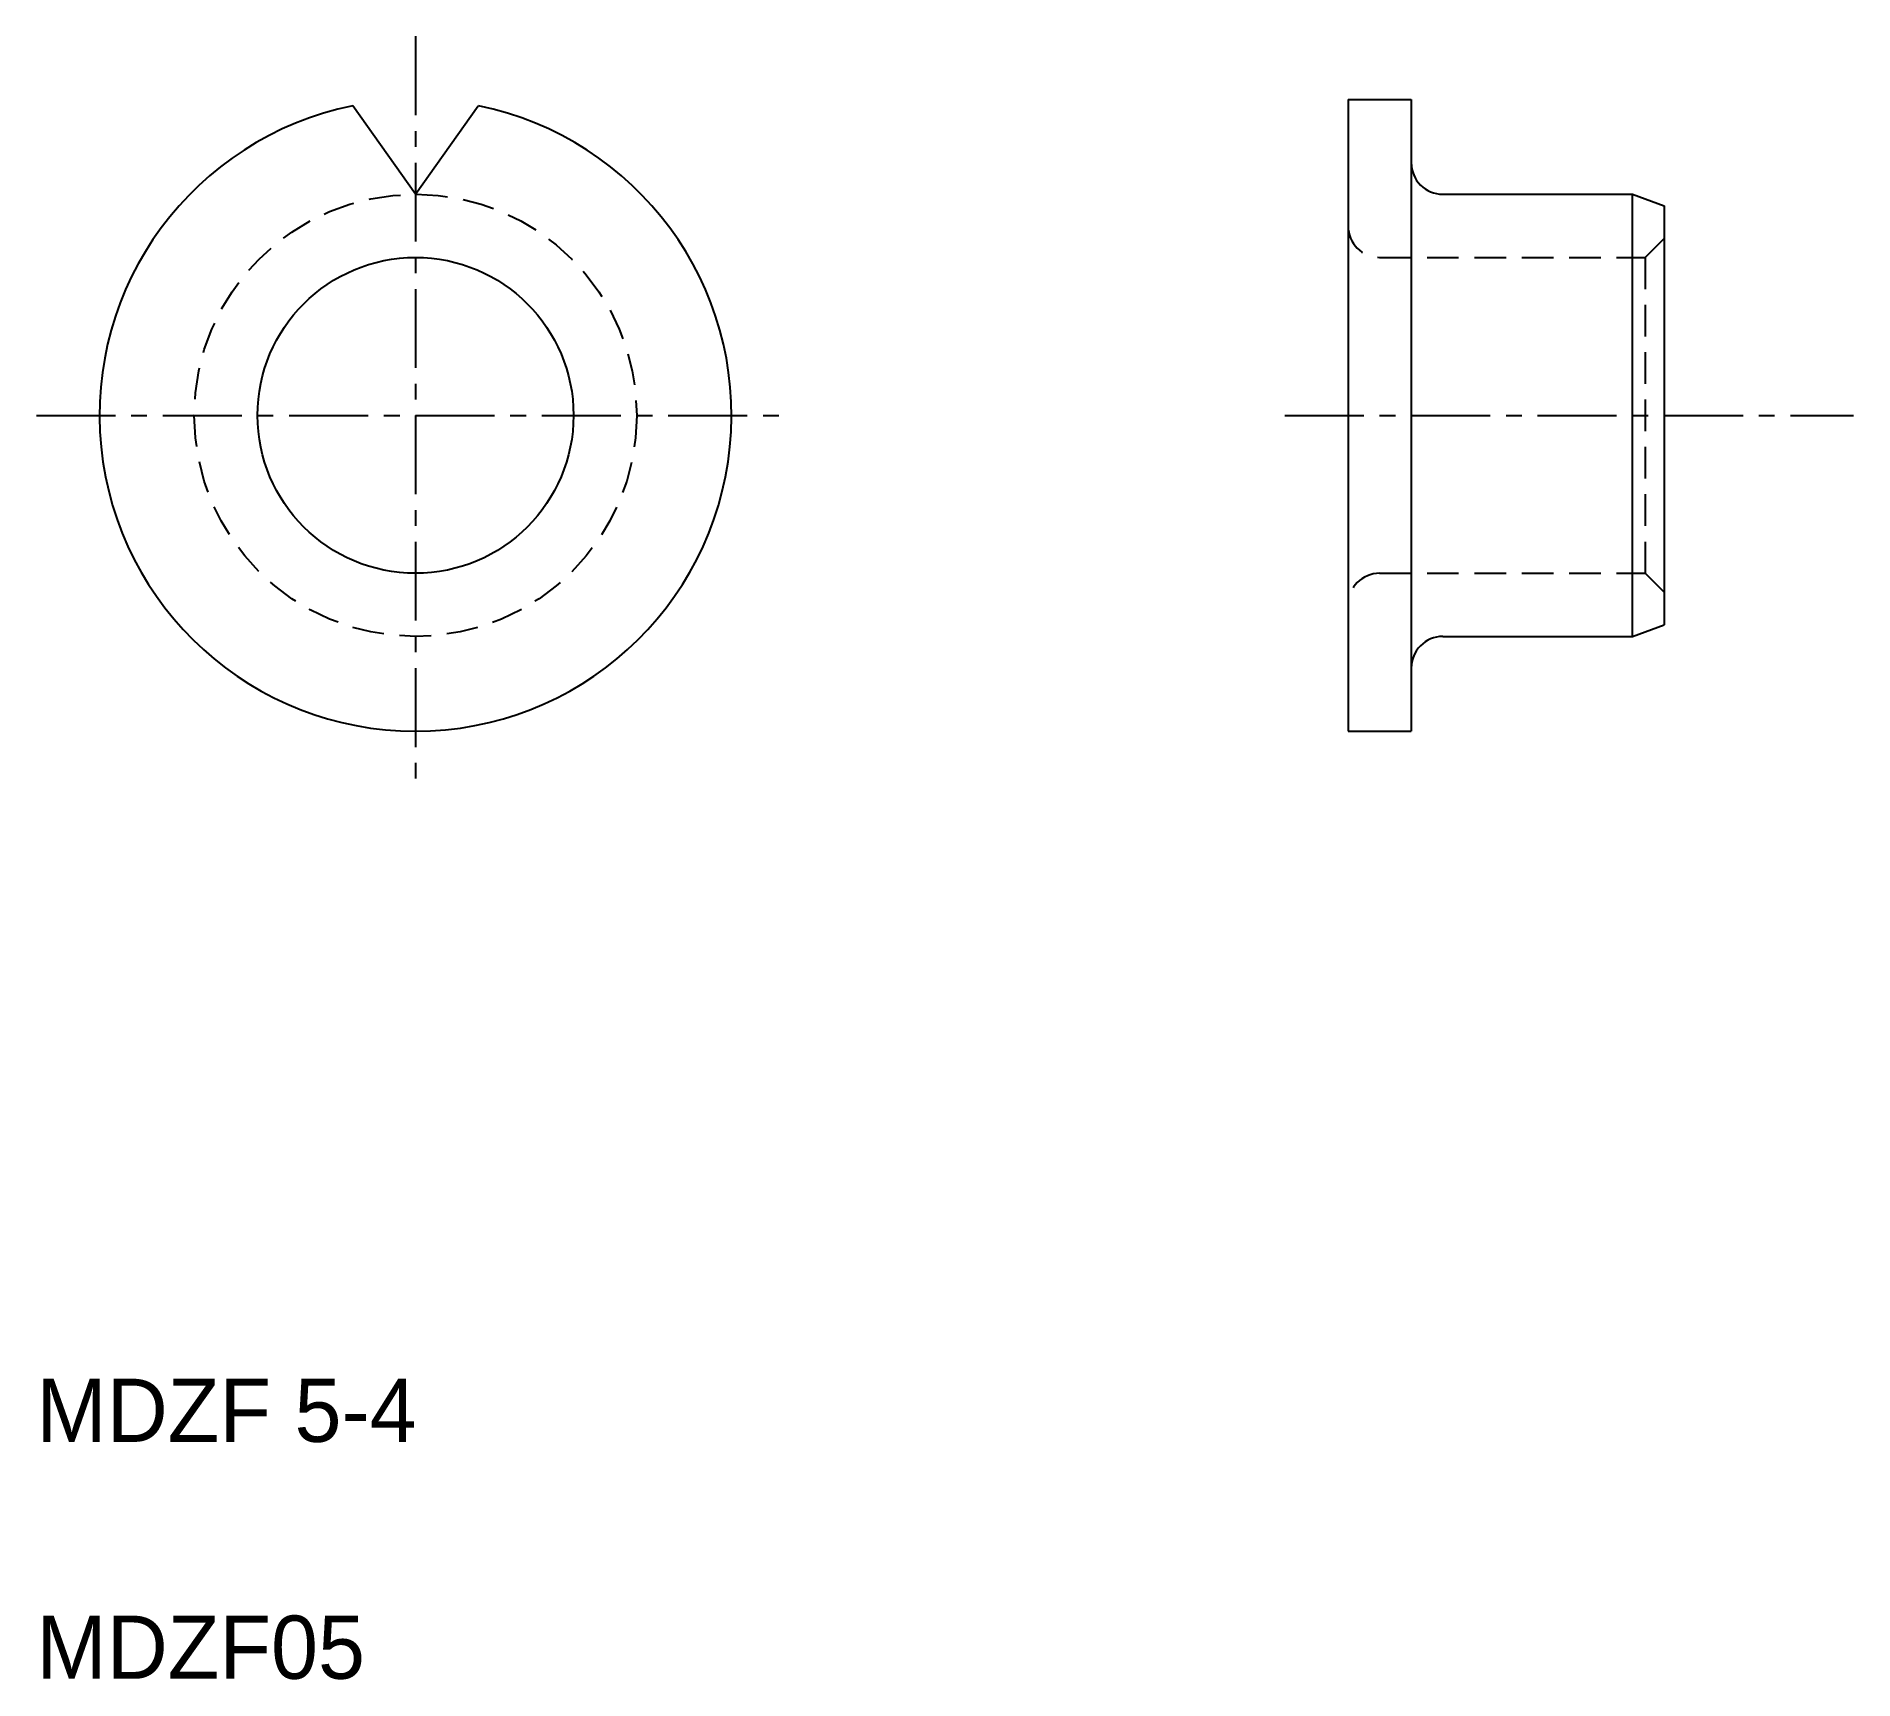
# Model space of a CAD drawing. Extents: x 10 to 38.8, y 10 to 36.
import ezdxf

# ---------------------------------------------------------------- set-up
doc = ezdxf.new("R2010")
doc.units = 0
doc.linetypes.add('CENTER', pattern=[2, 1.25, -0.25, 0.25, -0.25])
doc.linetypes.add('DASHED', pattern=[0.75, 0.5, -0.25])
doc.layers.get('0').update_dxf_attribs({"linetype": 'CONTINUOUS'})
doc.layers.add('CENTER', color=1, linetype='CENTER')

msp = doc.modelspace()

# ---------------------------------------------------------------- linework, layer by layer
at = {"color": 7, "linetype": 'CONTINUOUS'}
for p, q in [((16, 33.5), (15.006, 34.9)), ((16, 33.5), (16.994, 34.9)), ((30.757, 35), (30.757, 25)), ((30.757, 35), (31.757, 35)), ((31.757, 35), (31.757, 25)), ((32.257, 33.5), (35.257, 33.5)), ((35.257, 26.5), (35.257, 33.5)), ((35.257, 33.5), (35.757, 33.318)), ((35.757, 33.318), (35.757, 26.682)), ((30.757, 32.5), (30.757, 32.5)), ((30.757, 30), (30.758, 30)), ((32.257, 26.5), (35.257, 26.5)), ((35.257, 26.5), (35.757, 26.682)), ((30.757, 25), (31.757, 25))]:
    msp.add_line(p, q, dxfattribs=at)
at = {"color": 3, "linetype": 'DASHED'}
for p, q in [((35.457, 32.5), (35.757, 32.8)), ((31.257, 32.5), (35.457, 32.5)), ((35.457, 32.5), (35.457, 27.5)), ((31.257, 27.5), (35.457, 27.5)), ((35.457, 27.5), (35.757, 27.2))]:
    msp.add_line(p, q, dxfattribs=at)
msp.add_circle((16, 30), 3.5, dxfattribs=at)
at = {"color": 7, "linetype": 'CONTINUOUS'}
msp.add_circle((16, 30), 2.5, dxfattribs=at)
for centre, radius, start, end in [((16, 30), 5, 101.4689, 78.5311), ((32.257, 34), 0.5, 180, 270), ((32.257, 26), 0.5, 90, 180)]:
    msp.add_arc(centre, radius, start, end, dxfattribs=at)
at = {"color": 3, "linetype": 'DASHED'}
for centre, start, end in [((31.257, 33), 180, 270), ((31.257, 27), 90, 180)]:
    msp.add_arc(centre, 0.5, start, end, dxfattribs=at)
at = {"layer": 'CENTER', "color": 1, "linetype": 'CENTER'}
for p, q in [((16, 36), (16, 24)), ((10, 30), (22, 30)), ((29.757, 30), (38.757, 30))]:
    msp.add_line(p, q, dxfattribs=at)

# ---------------------------------------------------------------- texts
at = {"color": 7, "linetype": 'CONTINUOUS'}
for s, p in [('MDZF 5-4', (10, 13.75)), ('MDZF05', (10, 10))]:
    msp.add_text(s, height=1, dxfattribs=at).set_placement(p)

doc.saveas('drawing.dxf')
